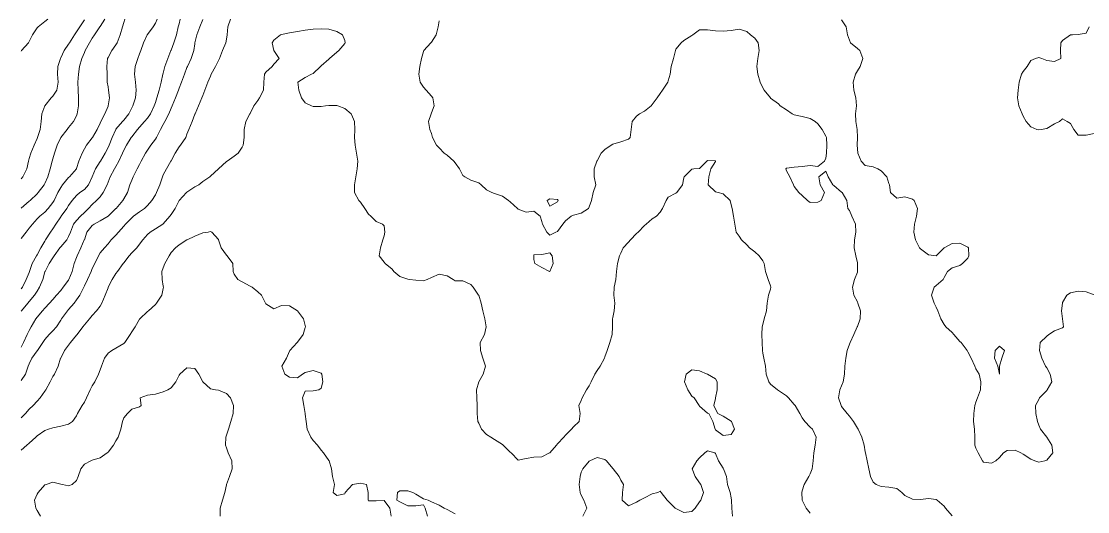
# Model space of a CAD drawing. Header units: centimetres. Extents: x 0 to 642158, y -847 to 649707.
# Drawn here: x 616968.3 to 617035.8, y 620212 to 620243.1 of the extents above; entities that cross this region are included whole.
import ezdxf

# ---------------------------------------------------------------- set-up
doc = ezdxf.new("R2010")
doc.units = ezdxf.units.CM
doc.header["$MEASUREMENT"] = 0
doc.layers.add('WAL_topographie 0.5', color=253, linetype='Continuous', lineweight=20)

msp = doc.modelspace()

# ---------------------------------------------------------------- linework, layer by layer
at = {"layer": 'WAL_topographie 0.5'}
for points in [[(616968.25, 620220.35), (616968.509, 620220.75), (616968.686, 620221.25), (616968.75, 620221.402), (616968.931, 620221.75), (616969.25, 620222.222), (616969.272, 620222.25), (616969.614, 620222.75), (616969.75, 620222.948), (616970.017, 620223.25), (616970.25, 620223.484), (616970.477, 620223.75), (616970.75, 620224.173), (616970.799, 620224.25), (616971.175, 620224.75), (616971.25, 620224.839), (616971.598, 620225.25), (616971.75, 620225.451), (616971.959, 620225.75), (616972.214, 620226.25), (616972.25, 620226.331), (616972.451, 620226.75), (616972.673, 620227.25), (616972.75, 620227.437), (616972.916, 620227.75), (616973.143, 620228.25), (616973.25, 620228.432), (616973.534, 620228.75), (616973.75, 620229.002), (616973.955, 620229.25), (616974.25, 620229.551), (616974.405, 620229.75), (616974.75, 620230.128), (616974.849, 620230.25), (616975.25, 620230.644), (616975.371, 620230.75), (616975.75, 620231.036), (616976.052, 620231.25), (616976.25, 620231.44), (616976.528, 620231.75), (616976.75, 620232.115), (616976.826, 620232.25), (616977.027, 620232.75), (616977.194, 620233.25), (616977.25, 620233.383), (616977.446, 620233.75), (616977.741, 620234.25), (616977.75, 620234.267), (616978.008, 620234.75), (616978.25, 620235.158), (616978.336, 620235.25), (616978.678, 620235.75), (616978.75, 620235.952), (616978.868, 620236.25), (616979.076, 620236.75), (616979.25, 620237.219), (616979.264, 620237.25), (616979.49, 620237.75), (616979.694, 620238.25), (616979.75, 620238.398), (616979.881, 620238.75), (616980.078, 620239.25), (616980.25, 620239.636), (616980.295, 620239.75), (616980.555, 620240.25), (616980.75, 620240.618), (616980.81, 620240.75), (616981.01, 620241.25), (616981.209, 620241.75), (616981.25, 620241.983), (616981.293, 620242.25), (616981.354, 620242.75), (616981.506, 620243.25)], [(616968.25, 620224.737), (616968.257, 620224.75), (616968.666, 620225.25), (616968.75, 620225.344), (616969.088, 620225.75), (616969.25, 620226.008), (616969.412, 620226.25), (616969.615, 620226.75), (616969.75, 620227.236), (616969.756, 620227.25), (616970.026, 620227.75), (616970.25, 620228.124), (616970.332, 620228.25), (616970.703, 620228.75), (616970.75, 620228.81), (616971.131, 620229.25), (616971.25, 620229.459), (616971.379, 620229.75), (616971.571, 620230.25), (616971.75, 620230.486), (616972.005, 620230.75), (616972.25, 620230.998), (616972.519, 620231.25), (616972.75, 620231.501), (616973.019, 620231.75), (616973.25, 620231.989), (616973.445, 620232.25), (616973.687, 620232.75), (616973.75, 620232.918), (616973.888, 620233.25), (616974.159, 620233.75), (616974.25, 620233.91), (616974.431, 620234.25), (616974.667, 620234.75), (616974.75, 620234.929), (616974.926, 620235.25), (616975.226, 620235.75), (616975.25, 620235.782), (616975.625, 620236.25), (616975.75, 620236.392), (616976.068, 620236.75), (616976.25, 620236.97), (616976.452, 620237.25), (616976.683, 620237.75), (616976.75, 620237.95), (616976.846, 620238.25), (616976.995, 620238.75), (616977.11, 620239.25), (616977.23, 620239.75), (616977.25, 620239.824), (616977.356, 620240.25), (616977.533, 620240.75), (616977.738, 620241.25), (616977.75, 620241.281), (616977.928, 620241.75), (616978.091, 620242.25), (616978.206, 620242.75), (616978.25, 620242.948), (616978.319, 620243.25)], [(616968.25, 620226.144), (616968.327, 620226.25), (616968.568, 620226.75), (616968.75, 620227.181), (616968.772, 620227.25), (616968.944, 620227.75), (616969.211, 620228.25), (616969.25, 620228.312), (616969.493, 620228.75), (616969.75, 620229.181), (616969.791, 620229.25), (616970.102, 620229.75), (616970.25, 620229.951), (616970.437, 620230.25), (616970.75, 620230.716), (616970.771, 620230.75), (616971.146, 620231.25), (616971.25, 620231.427), (616971.483, 620231.75), (616971.75, 620232.06), (616971.967, 620232.25), (616972.25, 620232.447), (616972.519, 620232.75), (616972.749, 620233.25), (616972.75, 620233.253), (616972.956, 620233.75), (616973.25, 620234.225), (616973.267, 620234.25), (616973.567, 620234.75), (616973.75, 620235.105), (616973.815, 620235.25), (616974.005, 620235.75), (616974.24, 620236.25), (616974.25, 620236.264), (616974.669, 620236.75), (616974.75, 620236.843), (616975.072, 620237.25), (616975.25, 620237.613), (616975.326, 620237.75), (616975.483, 620238.25), (616975.535, 620238.75), (616975.492, 620239.25), (616975.426, 620239.75), (616975.465, 620240.25), (616975.638, 620240.75), (616975.75, 620241.041), (616975.834, 620241.25), (616976, 620241.75), (616976.235, 620242.25), (616976.25, 620242.271), (616976.611, 620242.75), (616976.75, 620242.985), (616976.874, 620243.25)], [(616968.25, 620229.341), (616968.569, 620229.75), (616968.75, 620229.987), (616968.955, 620230.25), (616969.25, 620230.576), (616969.422, 620230.75), (616969.75, 620231.015), (616969.964, 620231.25), (616970.25, 620231.619), (616970.329, 620231.75), (616970.573, 620232.25), (616970.75, 620232.572), (616970.873, 620232.75), (616971.25, 620233.209), (616971.309, 620233.25), (616971.742, 620233.75), (616971.75, 620233.767), (616971.901, 620234.25), (616972.117, 620234.75), (616972.25, 620235.02), (616972.38, 620235.25), (616972.75, 620235.722), (616972.768, 620235.75), (616973.063, 620236.25), (616973.25, 620236.643), (616973.302, 620236.75), (616973.548, 620237.25), (616973.75, 620237.723), (616973.764, 620237.75), (616973.838, 620238.25), (616973.781, 620238.75), (616973.75, 620238.942), (616973.7, 620239.25), (616973.698, 620239.75), (616973.668, 620240.25), (616973.722, 620240.75), (616973.75, 620240.803), (616973.998, 620241.25), (616974.25, 620241.618), (616974.329, 620241.75), (616974.53, 620242.25), (616974.674, 620242.75), (616974.75, 620243.025), (616974.823, 620243.25)], [(616968.25, 620231.265), (616968.75, 620231.697), (616968.818, 620231.75), (616969.25, 620232.166), (616969.324, 620232.25), (616969.708, 620232.75), (616969.75, 620232.82), (616969.944, 620233.25), (616970.078, 620233.75), (616970.208, 620234.25), (616970.25, 620234.398), (616970.358, 620234.75), (616970.523, 620235.25), (616970.75, 620235.736), (616970.757, 620235.75), (616971.152, 620236.25), (616971.25, 620236.375), (616971.571, 620236.75), (616971.75, 620237.124), (616971.799, 620237.25), (616971.875, 620237.75), (616971.869, 620238.25), (616971.847, 620238.75), (616971.845, 620239.25), (616971.872, 620239.75), (616971.949, 620240.25), (616972.092, 620240.75), (616972.25, 620241.12), (616972.307, 620241.25), (616972.576, 620241.75), (616972.75, 620242.04), (616972.887, 620242.25), (616973.237, 620242.75), (616973.25, 620242.77), (616973.554, 620243.25)], [(616968.25, 620241.217), (616968.271, 620241.25), (616968.706, 620241.75), (616968.75, 620241.823), (616968.969, 620242.25), (616969.25, 620242.687), (616969.313, 620242.75), (616969.75, 620243.099), (616969.937, 620243.25)], [(616968.25, 620222.451), (616968.398, 620222.75), (616968.628, 620223.25), (616968.75, 620223.518), (616968.871, 620223.75), (616969.172, 620224.25), (616969.25, 620224.357), (616969.602, 620224.75), (616969.75, 620224.915), (616970.045, 620225.25), (616970.25, 620225.48), (616970.492, 620225.75), (616970.75, 620226.047), (616970.915, 620226.25), (616971.25, 620226.708), (616971.275, 620226.75), (616971.467, 620227.25), (616971.601, 620227.75), (616971.75, 620228.133), (616971.789, 620228.25), (616972.034, 620228.75), (616972.246, 620229.25), (616972.25, 620229.263), (616972.415, 620229.75), (616972.75, 620230.166), (616972.863, 620230.25), (616973.25, 620230.469), (616973.75, 620230.748), (616973.752, 620230.75), (616974.25, 620231.243), (616974.258, 620231.25), (616974.69, 620231.75), (616974.75, 620231.851), (616974.974, 620232.25), (616975.13, 620232.75), (616975.25, 620233.044), (616975.344, 620233.25), (616975.604, 620233.75), (616975.75, 620234.034), (616975.856, 620234.25), (616976.118, 620234.75), (616976.25, 620234.947), (616976.471, 620235.25), (616976.75, 620235.641), (616976.813, 620235.75), (616977.071, 620236.25), (616977.25, 620236.562), (616977.356, 620236.75), (616977.604, 620237.25), (616977.75, 620237.61), (616977.811, 620237.75), (616978.022, 620238.25), (616978.208, 620238.75), (616978.25, 620238.868), (616978.4, 620239.25), (616978.588, 620239.75), (616978.75, 620240.17), (616978.783, 620240.25), (616979.015, 620240.75), (616979.183, 620241.25), (616979.25, 620241.677), (616979.261, 620241.75), (616979.388, 620242.25), (616979.571, 620242.75), (616979.75, 620243.218)], [(616968.25, 620233.115), (616968.343, 620233.25), (616968.605, 620233.75), (616968.703, 620234.25), (616968.75, 620234.413), (616968.853, 620234.75), (616969.072, 620235.25), (616969.25, 620235.687), (616969.277, 620235.75), (616969.441, 620236.25), (616969.507, 620236.75), (616969.55, 620237.25), (616969.75, 620237.739), (616969.755, 620237.75), (616970.156, 620238.25), (616970.25, 620238.366), (616970.499, 620238.75), (616970.593, 620239.25), (616970.553, 620239.75), (616970.572, 620240.25), (616970.731, 620240.75), (616970.75, 620240.784), (616970.968, 620241.25), (616971.25, 620241.657), (616971.307, 620241.75), (616971.621, 620242.25), (616971.75, 620242.429), (616971.966, 620242.75), (616972.25, 620243.204)], [(616994.75, 620243.129), (616994.669, 620242.75), (616994.541, 620242.25), (616994.25, 620241.782), (616994.219, 620241.75), (616993.774, 620241.25), (616993.75, 620241.183), (616993.626, 620240.75), (616993.519, 620240.25), (616993.446, 620239.75), (616993.541, 620239.25), (616993.75, 620238.94), (616993.922, 620238.75), (616994.25, 620238.368), (616994.346, 620238.25), (616994.429, 620237.75), (616994.25, 620237.306), (616994.227, 620237.25), (616994.061, 620236.75), (616994.146, 620236.25), (616994.25, 620235.991), (616994.327, 620235.75), (616994.564, 620235.25), (616994.75, 620235.076), (616995.059, 620234.75), (616995.25, 620234.618), (616995.659, 620234.25), (616995.75, 620234.134), (616996.027, 620233.75), (616996.25, 620233.343), (616996.375, 620233.25), (616996.75, 620233.036), (616997.25, 620232.86), (616997.395, 620232.75), (616997.75, 620232.425), (616998.068, 620232.25), (616998.25, 620232.184), (616998.75, 620232.028), (616999.135, 620231.75), (616999.25, 620231.66), (616999.71, 620231.25), (616999.75, 620231.199), (617000.25, 620231), (617000.75, 620231.079), (617001.136, 620230.75), (617001.25, 620230.417), (617001.286, 620230.25), (617001.567, 620229.75), (617001.75, 620229.554), (617002.143, 620229.75), (617002.25, 620229.775), (617002.585, 620230.25), (617002.75, 620230.469), (617003.103, 620230.75), (617003.25, 620230.818), (617003.75, 620230.948), (617004.207, 620231.25), (617004.25, 620231.356), (617004.39, 620231.75), (617004.503, 620232.25), (617004.665, 620232.75), (617004.56, 620233.25), (617004.568, 620233.75), (617004.743, 620234.25), (617004.75, 620234.266), (617005.011, 620234.75), (617005.25, 620234.991), (617005.65, 620235.25), (617005.75, 620235.324), (617006.25, 620235.472), (617006.75, 620235.632), (617006.853, 620235.75), (617006.913, 620236.25), (617006.975, 620236.75), (617007.25, 620237.094), (617007.439, 620237.25), (617007.75, 620237.409), (617008.168, 620237.75), (617008.25, 620237.828), (617008.549, 620238.25), (617008.75, 620238.527), (617008.9, 620238.75), (617009.226, 620239.25), (617009.25, 620239.327), (617009.373, 620239.75), (617009.444, 620240.25), (617009.588, 620240.75), (617009.712, 620241.25), (617009.75, 620241.33), (617010.072, 620241.75), (617010.25, 620241.88), (617010.75, 620242.211), (617010.819, 620242.25), (617011.25, 620242.556), (617011.75, 620242.574), (617012.25, 620242.505), (617012.75, 620242.47), (617013.25, 620242.522), (617013.75, 620242.607), (617014.25, 620242.452), (617014.474, 620242.25), (617014.75, 620242.036), (617014.953, 620241.75), (617015.015, 620241.25), (617014.929, 620240.75), (617014.873, 620240.25), (617014.939, 620239.75), (617015.091, 620239.25), (617015.25, 620238.895), (617015.348, 620238.75), (617015.74, 620238.25), (617015.75, 620238.244), (617016.25, 620237.865), (617016.364, 620237.75), (617016.75, 620237.485), (617017.113, 620237.25), (617017.25, 620237.172), (617017.75, 620237.063), (617018.25, 620236.952), (617018.571, 620236.75), (617018.75, 620236.612), (617019.025, 620236.25), (617019.25, 620235.824), (617019.282, 620235.75), (617019.319, 620235.25), (617019.288, 620234.75), (617019.25, 620234.427), (617019.159, 620234.25), (617018.75, 620233.912), (617018.25, 620233.964), (617017.75, 620233.893), (617017.25, 620233.858), (617016.75, 620233.791), (617016.708, 620233.75), (617016.75, 620233.625), (617016.959, 620233.25), (617017.191, 620232.75), (617017.25, 620232.635), (617017.544, 620232.25), (617017.75, 620232.069), (617018.093, 620231.75), (617018.25, 620231.619), (617018.75, 620231.635), (617018.957, 620231.75), (617019.173, 620232.25), (617018.879, 620232.75), (617018.815, 620233.25), (617019.25, 620233.607), (617019.399, 620233.25), (617019.683, 620232.75), (617019.75, 620232.693), (617020.25, 620232.282), (617020.281, 620232.25), (617020.574, 620231.75), (617020.642, 620231.25), (617020.75, 620231.105), (617020.886, 620230.75), (617021.126, 620230.25), (617021.142, 620229.75), (617021.056, 620229.25), (617021.046, 620228.75), (617021.145, 620228.25), (617021.25, 620227.806), (617021.262, 620227.75), (617021.259, 620227.25), (617021.25, 620227.215), (617021.073, 620226.75), (617020.937, 620226.25), (617021.033, 620225.75), (617021.25, 620225.316), (617021.277, 620225.25), (617021.436, 620224.75), (617021.422, 620224.25), (617021.25, 620223.768), (617021.242, 620223.75), (617021.033, 620223.25), (617020.79, 620222.75), (617020.75, 620222.643), (617020.608, 620222.25), (617020.507, 620221.75), (617020.457, 620221.25), (617020.441, 620220.75), (617020.351, 620220.25), (617020.25, 620220), (617020.146, 620219.75), (617020.058, 620219.25), (617020.213, 620218.75), (617020.25, 620218.699), (617020.6, 620218.25), (617020.75, 620218.087), (617021.004, 620217.75), (617021.25, 620217.327), (617021.299, 620217.25), (617021.528, 620216.75), (617021.683, 620216.25), (617021.75, 620215.815), (617021.769, 620215.75), (617021.86, 620215.25), (617021.968, 620214.75), (617022.083, 620214.25), (617022.25, 620213.903), (617022.44, 620213.75), (617022.75, 620213.612), (617023.25, 620213.572), (617023.75, 620213.496), (617024.061, 620213.25), (617024.25, 620213.061), (617024.75, 620212.814), (617025.25, 620212.799), (617025.75, 620212.87), (617026.25, 620212.797), (617026.301, 620212.75), (617026.75, 620212.371), (617026.837, 620212.25), (617027.25, 620211.772)], [(617020.25, 620243.2), (617020.537, 620242.75), (617020.629, 620242.25), (617020.75, 620241.902), (617020.812, 620241.75), (617021.25, 620241.39), (617021.403, 620241.25), (617021.599, 620240.75), (617021.426, 620240.25), (617021.25, 620239.975), (617021.13, 620239.75), (617020.99, 620239.25), (617021.031, 620238.75), (617021.142, 620238.25), (617021.185, 620237.75), (617021.136, 620237.25), (617021.16, 620236.75), (617021.233, 620236.25), (617021.245, 620235.75), (617021.238, 620235.25), (617021.25, 620235.023), (617021.28, 620234.75), (617021.486, 620234.25), (617021.75, 620233.977), (617022.25, 620233.876), (617022.545, 620233.75), (617022.75, 620233.636), (617023.105, 620233.25), (617023.25, 620232.827), (617023.293, 620232.75), (617023.345, 620232.25), (617023.75, 620231.903), (617024.25, 620231.978), (617024.75, 620231.838), (617024.848, 620231.75), (617025.055, 620231.25), (617024.996, 620230.75), (617024.879, 620230.25), (617024.817, 620229.75), (617024.938, 620229.25), (617025.182, 620228.75), (617025.25, 620228.687), (617025.75, 620228.307), (617026.25, 620228.25), (617026.75, 620228.75), (617026.75, 620228.75), (617027.25, 620229.033), (617027.75, 620229.047), (617028.25, 620228.796), (617028.295, 620228.75), (617028.321, 620228.25), (617028.25, 620228.083), (617027.917, 620227.75), (617027.75, 620227.625), (617027.25, 620227.49), (617026.969, 620227.25), (617026.75, 620226.859), (617026.681, 620226.75), (617026.25, 620226.353), (617026.107, 620226.25), (617025.948, 620225.75), (617026.123, 620225.25), (617026.25, 620224.982), (617026.342, 620224.75), (617026.528, 620224.25), (617026.75, 620223.9), (617026.857, 620223.75), (617027.25, 620223.378), (617027.354, 620223.25), (617027.75, 620222.821), (617027.821, 620222.75), (617028.206, 620222.25), (617028.25, 620222.152), (617028.464, 620221.75), (617028.699, 620221.25), (617028.75, 620221.077), (617028.968, 620220.75), (617029.071, 620220.25), (617029.053, 620219.75), (617028.856, 620219.25), (617028.75, 620218.962), (617028.697, 620218.75), (617028.623, 620218.25), (617028.614, 620217.75), (617028.681, 620217.25), (617028.686, 620216.75), (617028.695, 620216.25), (617028.75, 620216.06), (617028.896, 620215.75), (617029.179, 620215.25), (617029.25, 620215.17), (617029.75, 620215.094), (617030.016, 620215.25), (617030.25, 620215.454), (617030.517, 620215.75), (617030.75, 620215.909), (617031.25, 620215.929), (617031.599, 620215.75), (617031.75, 620215.666), (617032.25, 620215.353), (617032.5, 620215.25), (617032.75, 620215.163), (617033.131, 620215.25), (617033.25, 620215.292), (617033.643, 620215.75), (617033.573, 620216.25), (617033.25, 620216.75), (617033.25, 620216.75), (617032.858, 620217.25), (617032.75, 620217.514), (617032.658, 620217.75), (617032.562, 620218.25), (617032.536, 620218.75), (617032.75, 620219.139), (617032.799, 620219.25), (617033.25, 620219.716), (617033.282, 620219.75), (617033.577, 620220.25), (617033.472, 620220.75), (617033.25, 620221.141), (617033.179, 620221.25), (617032.936, 620221.75), (617032.801, 620222.25), (617032.833, 620222.75), (617033.25, 620223.15), (617033.389, 620223.25), (617033.75, 620223.478), (617034.25, 620223.681), (617034.32, 620223.75), (617034.25, 620224.25), (617034.25, 620224.25), (617034.185, 620224.75), (617034.239, 620225.25), (617034.25, 620225.283), (617034.529, 620225.75), (617034.75, 620225.895), (617035.25, 620226.002), (617035.75, 620225.965), (617036.25, 620225.771)], [(617035.939, 620242.75), (617035.75, 620242.363), (617035.25, 620242.276), (617034.875, 620242.25), (617034.75, 620242.238), (617034.25, 620241.88), (617034.148, 620241.75), (617034.114, 620241.25), (617034.139, 620240.75), (617033.75, 620240.563), (617033.25, 620240.628), (617032.95, 620240.75), (617032.75, 620240.808), (617032.54, 620240.75), (617032.25, 620240.613), (617032.012, 620240.25), (617031.75, 620239.917), (617031.657, 620239.75), (617031.506, 620239.25), (617031.437, 620238.75), (617031.402, 620238.25), (617031.49, 620237.75), (617031.685, 620237.25), (617031.75, 620237.083), (617031.937, 620236.75), (617032.25, 620236.409), (617032.618, 620236.25), (617032.75, 620236.221), (617032.897, 620236.25), (617033.25, 620236.316), (617033.75, 620236.597), (617034.061, 620236.75), (617034.25, 620236.921), (617034.554, 620236.75), (617034.75, 620236.632), (617034.963, 620236.25), (617035.25, 620235.895), (617035.75, 620235.881), (617036.25, 620236)], [(616968.25, 620217.965), (616968.516, 620218.25), (616968.75, 620218.516), (616969, 620218.75), (616969.25, 620219.041), (616969.454, 620219.25), (616969.75, 620219.659), (616969.806, 620219.75), (616970.081, 620220.25), (616970.25, 620220.596), (616970.352, 620220.75), (616970.583, 620221.25), (616970.747, 620221.75), (616970.75, 620221.755), (616970.999, 620222.25), (616971.25, 620222.583), (616971.38, 620222.75), (616971.75, 620223.203), (616971.787, 620223.25), (616972.158, 620223.75), (616972.25, 620223.87), (616972.567, 620224.25), (616972.75, 620224.465), (616973.014, 620224.75), (616973.25, 620225.061), (616973.366, 620225.25), (616973.577, 620225.75), (616973.75, 620226.211), (616973.768, 620226.25), (616974.017, 620226.75), (616974.25, 620227.113), (616974.349, 620227.25), (616974.708, 620227.75), (616974.75, 620227.807), (616975.091, 620228.25), (616975.25, 620228.432), (616975.58, 620228.75), (616975.75, 620228.982), (616975.952, 620229.25), (616976.25, 620229.602), (616976.429, 620229.75), (616976.75, 620229.947), (616977.217, 620230.25), (616977.25, 620230.274), (616977.674, 620230.75), (616977.75, 620230.868), (616977.999, 620231.25), (616978.25, 620231.745), (616978.253, 620231.75), (616978.716, 620232.25), (616978.75, 620232.281), (616979.25, 620232.611), (616979.497, 620232.75), (616979.75, 620232.949), (616980.199, 620233.25), (616980.25, 620233.294), (616980.75, 620233.75), (616980.75, 620233.75), (616981.25, 620234.213), (616981.304, 620234.25), (616981.75, 620234.565), (616981.99, 620234.75), (616982.25, 620235.132), (616982.319, 620235.25), (616982.386, 620235.75), (616982.373, 620236.25), (616982.475, 620236.75), (616982.74, 620237.25), (616982.75, 620237.268), (616982.987, 620237.75), (616983.25, 620238.076), (616983.36, 620238.25), (616983.602, 620238.75), (616983.616, 620239.25), (616983.66, 620239.75), (616983.75, 620239.889), (616984.148, 620240.25), (616984.25, 620240.385), (616984.588, 620240.75), (616984.25, 620241.25), (616984.25, 620241.25), (616984.157, 620241.75), (616984.25, 620241.905), (616984.689, 620242.25), (616984.75, 620242.279), (616985.25, 620242.373), (616985.75, 620242.463), (616986.25, 620242.551), (616986.75, 620242.615), (616987.25, 620242.625), (616987.75, 620242.599), (616988.25, 620242.468), (616988.603, 620242.25), (616988.75, 620241.893), (616988.78, 620241.75), (616988.75, 620241.707), (616988.379, 620241.25), (616988.25, 620241.156), (616987.786, 620240.75), (616987.75, 620240.711), (616987.25, 620240.282), (616987.208, 620240.25), (616986.75, 620239.806), (616986.641, 620239.75), (616986.25, 620239.542), (616985.79, 620239.25), (616985.839, 620238.75), (616986.023, 620238.25), (616986.25, 620237.934), (616986.642, 620237.75), (616986.75, 620237.712), (616987.25, 620237.71), (616987.542, 620237.75), (616987.75, 620237.777), (616988.25, 620237.766), (616988.31, 620237.75), (616988.75, 620237.578), (616989.162, 620237.25), (616989.25, 620237.054), (616989.363, 620236.75), (616989.396, 620236.25), (616989.365, 620235.75), (616989.408, 620235.25), (616989.508, 620234.75), (616989.593, 620234.25), (616989.549, 620233.75), (616989.449, 620233.25), (616989.376, 620232.75), (616989.382, 620232.25), (616989.642, 620231.75), (616989.75, 620231.635), (616990.026, 620231.25), (616990.25, 620230.877), (616990.409, 620230.75), (616990.75, 620230.409), (616991.156, 620230.25), (616991.25, 620230.135), (616991.299, 620229.75), (616991.25, 620229.512), (616991.168, 620229.25), (616991.017, 620228.75), (616990.944, 620228.25), (616991.25, 620227.833), (616991.315, 620227.75), (616991.75, 620227.393), (616991.864, 620227.25), (616992.25, 620226.932), (616992.75, 620226.764), (616992.865, 620226.75), (616993.25, 620226.707), (616993.75, 620226.653), (616993.977, 620226.75), (616994.25, 620226.864), (616994.75, 620227.081), (616995.25, 620226.969), (616995.618, 620226.75), (616995.75, 620226.665), (616996.25, 620226.647), (616996.75, 620226.428), (616996.905, 620226.25), (616997.242, 620225.75), (616997.25, 620225.738), (616997.404, 620225.25), (616997.517, 620224.75), (616997.624, 620224.25), (616997.719, 620223.75), (616997.604, 620223.25), (616997.346, 620222.75), (616997.359, 620222.25), (616997.506, 620221.75), (616997.676, 620221.25), (616997.519, 620220.75), (616997.25, 620220.25), (616997.25, 620220.25), (616997.105, 620219.75), (616997.119, 620219.25), (616997.143, 620218.75), (616997.147, 620218.25), (616997.195, 620217.75), (616997.25, 620217.627), (616997.427, 620217.25), (616997.75, 620216.927), (616998.01, 620216.75), (616998.25, 620216.595), (616998.75, 620216.286), (616998.805, 620216.25), (616999.25, 620215.8), (616999.31, 620215.75), (616999.75, 620215.292), (617000.25, 620215.39), (617000.75, 620215.487), (617001.25, 620215.505), (617001.741, 620215.75), (617001.75, 620215.755), (617002.182, 620216.25), (617002.25, 620216.319), (617002.647, 620216.75), (617002.75, 620216.872), (617003.128, 620217.25), (617003.25, 620217.412), (617003.612, 620217.75), (617003.667, 620218.25), (617003.599, 620218.75), (617003.75, 620219.074), (617003.795, 620219.25), (617004.087, 620219.75), (617004.25, 620219.994), (617004.366, 620220.25), (617004.614, 620220.75), (617004.75, 620220.968), (617004.953, 620221.25), (617005.224, 620221.75), (617005.25, 620221.847), (617005.387, 620222.25), (617005.547, 620222.75), (617005.695, 620223.25), (617005.731, 620223.75), (617005.73, 620224.25), (617005.75, 620224.336), (617005.84, 620224.75), (617005.883, 620225.25), (617005.814, 620225.75), (617005.827, 620226.25), (617005.944, 620226.75), (617005.985, 620227.25), (617006.033, 620227.75), (617006.176, 620228.25), (617006.25, 620228.412), (617006.401, 620228.75), (617006.75, 620229.104), (617006.859, 620229.25), (617007.25, 620229.663), (617007.344, 620229.75), (617007.75, 620230.174), (617007.859, 620230.25), (617008.25, 620230.592), (617008.517, 620230.75), (617008.75, 620231.013), (617008.891, 620231.25), (617009.123, 620231.75), (617009.25, 620231.95), (617009.75, 620232.218), (617009.796, 620232.25), (617010.155, 620232.75), (617010.25, 620233.187), (617010.273, 620233.25), (617010.75, 620233.738), (617010.875, 620233.75), (617011.25, 620233.783), (617011.706, 620234.25), (617011.75, 620234.274), (617012.25, 620234.264), (617012.258, 620234.25), (617012.25, 620234.21), (617011.955, 620233.75), (617011.84, 620233.25), (617011.781, 620232.75), (617012.25, 620232.302), (617012.417, 620232.25), (617012.75, 620232.181), (617013.191, 620231.75), (617013.25, 620231.472), (617013.321, 620231.25), (617013.404, 620230.75), (617013.482, 620230.25), (617013.572, 620229.75), (617013.75, 620229.494), (617013.901, 620229.25), (617014.25, 620228.931), (617014.417, 620228.75), (617014.75, 620228.493), (617015.032, 620228.25), (617015.25, 620227.922), (617015.336, 620227.75), (617015.418, 620227.25), (617015.603, 620226.75), (617015.75, 620226.341), (617015.769, 620226.25), (617015.75, 620226.139), (617015.62, 620225.75), (617015.531, 620225.25), (617015.492, 620224.75), (617015.339, 620224.25), (617015.25, 620223.895), (617015.209, 620223.75), (617015.199, 620223.25), (617015.207, 620222.75), (617015.225, 620222.25), (617015.25, 620222.083), (617015.326, 620221.75), (617015.425, 620221.25), (617015.471, 620220.75), (617015.633, 620220.25), (617015.75, 620220.102), (617016.193, 620219.75), (617016.25, 620219.709), (617016.75, 620219.378), (617016.875, 620219.25), (617017.25, 620218.827), (617017.299, 620218.75), (617017.6, 620218.25), (617017.75, 620217.979), (617017.921, 620217.75), (617018.25, 620217.39), (617018.402, 620217.25), (617018.633, 620216.75), (617018.571, 620216.25), (617018.485, 620215.75), (617018.442, 620215.25), (617018.372, 620214.75), (617018.25, 620214.421), (617018.172, 620214.25), (617017.881, 620213.75), (617017.75, 620213.353), (617017.722, 620213.25), (617017.75, 620212.75), (617017.75, 620212.75), (617018.009, 620212.25), (617018.25, 620211.929)], [(617002.282, 620231.75), (617002.25, 620231.661), (617001.75, 620231.383), (617001.578, 620231.75), (617001.75, 620231.846), (617002.25, 620231.803), (617002.282, 620231.75)], [(616968.25, 620215.93), (616968.61, 620216.25), (616968.75, 620216.376), (616969.178, 620216.75), (616969.25, 620216.828), (616969.75, 620217.161), (616969.983, 620217.25), (616970.25, 620217.335), (616970.75, 620217.44), (616971.25, 620217.577), (616971.507, 620217.75), (616971.75, 620218.11), (616971.825, 620218.25), (616972.107, 620218.75), (616972.25, 620218.968), (616972.385, 620219.25), (616972.618, 620219.75), (616972.75, 620220), (616972.912, 620220.25), (616973.153, 620220.75), (616973.25, 620221.018), (616973.338, 620221.25), (616973.53, 620221.75), (616973.75, 620222.073), (616973.982, 620222.25), (616974.25, 620222.398), (616974.75, 620222.686), (616974.807, 620222.75), (616975.144, 620223.25), (616975.25, 620223.429), (616975.465, 620223.75), (616975.75, 620224.226), (616975.77, 620224.25), (616976.25, 620224.707), (616976.312, 620224.75), (616976.75, 620225.166), (616976.825, 620225.25), (616977.153, 620225.75), (616977.25, 620226.178), (616977.26, 620226.25), (616977.25, 620226.313), (616977.188, 620226.75), (616977.164, 620227.25), (616977.25, 620227.475), (616977.349, 620227.75), (616977.62, 620228.25), (616977.75, 620228.447), (616978.037, 620228.75), (616978.25, 620228.948), (616978.75, 620229.247), (616978.757, 620229.25), (616979.25, 620229.496), (616979.75, 620229.698), (616980.1, 620229.75), (616980.25, 620229.788), (616980.323, 620229.75), (616980.75, 620229.277), (616980.758, 620229.25), (616980.923, 620228.75), (616981.25, 620228.291), (616981.301, 620228.25), (616981.656, 620227.75), (616981.685, 620227.25), (616981.75, 620227.077), (616981.972, 620226.75), (616982.25, 620226.585), (616982.75, 620226.329), (616982.877, 620226.25), (616983.25, 620225.961), (616983.478, 620225.75), (616983.731, 620225.25), (616983.75, 620225.206), (616984.25, 620224.885), (616984.75, 620225.087), (616985.25, 620225.075), (616985.75, 620224.75), (616985.75, 620224.75), (616986.13, 620224.25), (616986.25, 620223.821), (616986.257, 620223.75), (616986.25, 620223.708), (616986.125, 620223.25), (616985.75, 620222.765), (616985.729, 620222.75), (616985.272, 620222.25), (616985.25, 620222.208), (616985.057, 620221.75), (616984.777, 620221.25), (616984.95, 620220.75), (616985.25, 620220.544), (616985.75, 620220.5), (616986.083, 620220.75), (616986.25, 620220.843), (616986.75, 620220.968), (616987.25, 620220.811), (616987.304, 620220.75), (616987.375, 620220.25), (616987.25, 620219.85), (616987.107, 620219.75), (616986.75, 620219.675), (616986.25, 620219.673), (616986.087, 620219.25), (616986.159, 620218.75), (616986.245, 620218.25), (616986.25, 620218.206), (616986.303, 620217.75), (616986.38, 620217.25), (616986.597, 620216.75), (616986.75, 620216.537), (616987.02, 620216.25), (616987.25, 620215.932), (616987.4, 620215.75), (616987.75, 620215.261), (616987.759, 620215.25), (616987.918, 620214.75), (616987.986, 620214.25), (616988.096, 620213.75), (616988.025, 620213.25), (616988.25, 620213.054), (616988.75, 620213.15), (616988.785, 620213.25), (616989.25, 620213.75), (616989.25, 620213.75), (616989.75, 620213.836), (616990.135, 620213.75), (616990.232, 620213.25), (616990.23, 620212.75), (616990.25, 620212.722), (616990.75, 620212.715), (616991.25, 620212.733), (616991.618, 620212.25), (616991.694, 620211.75)], [(617001.75, 620227.239), (617001.757, 620227.25), (617001.971, 620227.75), (617001.911, 620228.25), (617001.75, 620228.422), (617001.25, 620228.331), (617000.75, 620228.306), (617000.731, 620228.25), (617000.75, 620228), (617000.804, 620227.75), (617001.25, 620227.5), (617001.731, 620227.25), (617001.75, 620227.239)], [(617030.25, 620220.75), (617030.25, 620220.75), (617030.25, 620220.75), (617030.15, 620221.25), (617029.929, 620221.75), (617029.981, 620222.25), (617030.25, 620222.519), (617030.583, 620222.25), (617030.405, 620221.75), (617030.266, 620221.25), (617030.25, 620220.75)], [(616969.474, 620211.75), (616969.25, 620212.106), (616969.176, 620212.25), (616969.082, 620212.75), (616969.25, 620213.127), (616969.314, 620213.25), (616969.75, 620213.718), (616969.825, 620213.75), (616970.25, 620213.906), (616970.75, 620213.779), (616970.87, 620213.75), (616971.25, 620213.659), (616971.487, 620213.75), (616971.75, 620213.994), (616971.852, 620214.25), (616972.029, 620214.75), (616972.25, 620215.028), (616972.667, 620215.25), (616972.75, 620215.286), (616973.25, 620215.432), (616973.693, 620215.75), (616973.75, 620215.791), (616974.106, 620216.25), (616974.25, 620216.524), (616974.388, 620216.75), (616974.565, 620217.25), (616974.66, 620217.75), (616974.75, 620217.977), (616974.981, 620218.25), (616975.25, 620218.519), (616975.75, 620218.679), (616975.855, 620218.75), (616975.796, 620219.25), (616976.25, 620219.417), (616976.75, 620219.478), (616977.25, 620219.632), (616977.536, 620219.75), (616977.75, 620219.873), (616978.045, 620220.25), (616978.25, 620220.671), (616978.305, 620220.75), (616978.75, 620221.145), (616979.25, 620221.098), (616979.507, 620220.75), (616979.75, 620220.263), (616979.758, 620220.25), (616980.25, 620219.81), (616980.558, 620219.75), (616980.75, 620219.72), (616981.25, 620219.509), (616981.523, 620219.25), (616981.71, 620218.75), (616981.684, 620218.25), (616981.533, 620217.75), (616981.379, 620217.25), (616981.25, 620216.88), (616981.207, 620216.75), (616981.189, 620216.25), (616981.25, 620216.063), (616981.359, 620215.75), (616981.601, 620215.25), (616981.627, 620214.75), (616981.444, 620214.25), (616981.256, 620213.75), (616981.25, 620213.724), (616981.147, 620213.25), (616980.998, 620212.75), (616980.867, 620212.25), (616980.859, 620211.75)], [(617013.455, 620217.25), (617013.25, 620216.921), (617012.75, 620216.845), (617012.25, 620217.207), (617012.229, 620217.25), (617012.081, 620217.75), (617011.833, 620218.25), (617011.75, 620218.28), (617011.25, 620218.709), (617011.218, 620218.75), (617010.908, 620219.25), (617010.75, 620219.349), (617010.505, 620219.75), (617010.286, 620220.25), (617010.396, 620220.75), (617010.75, 620221.011), (617011.25, 620220.943), (617011.725, 620220.75), (617011.75, 620220.732), (617012.25, 620220.437), (617012.363, 620220.25), (617012.351, 620219.75), (617012.255, 620219.25), (617012.25, 620219.194), (617012.147, 620218.75), (617012.25, 620218.528), (617012.401, 620218.25), (617012.75, 620218.073), (617013.25, 620217.762), (617013.261, 620217.75), (617013.455, 620217.25)], [(617003.841, 620211.75), (617004.091, 620212.25), (617003.914, 620212.75), (617003.75, 620213.067), (617003.683, 620213.25), (617003.618, 620213.75), (617003.673, 620214.25), (617003.75, 620214.523), (617003.836, 620214.75), (617004.25, 620215.23), (617004.291, 620215.25), (617004.75, 620215.45), (617005.25, 620215.327), (617005.348, 620215.25), (617005.75, 620214.769), (617005.765, 620214.75), (617006.149, 620214.25), (617006.25, 620214.028), (617006.426, 620213.75), (617006.363, 620213.25), (617006.341, 620212.75), (617006.75, 620212.404), (617007.25, 620212.628), (617007.463, 620212.75), (617007.75, 620212.909), (617008.25, 620213.154), (617008.6, 620213.25), (617008.75, 620213.333), (617008.813, 620213.25), (617009.194, 620212.75), (617009.25, 620212.693), (617009.702, 620212.25), (617009.75, 620212.225), (617010.25, 620211.98), (617010.75, 620212.033), (617010.964, 620212.25), (617011.25, 620212.656), (617011.32, 620212.75), (617011.5, 620213.25), (617011.323, 620213.75), (617011.25, 620213.862), (617010.963, 620214.25), (617010.771, 620214.75), (617011.071, 620215.25), (617011.25, 620215.431), (617011.578, 620215.75), (617011.75, 620215.885), (617012.21, 620215.75), (617012.25, 620215.721), (617012.437, 620215.25), (617012.75, 620214.776), (617012.769, 620214.75), (617012.95, 620214.25), (617013.006, 620213.75), (617013.175, 620213.25), (617013.25, 620212.906), (617013.278, 620212.75), (617013.292, 620212.25), (617013.34, 620211.75)], [(616993.995, 620211.75), (616993.846, 620212.25), (616993.75, 620212.458), (616993.25, 620212.406), (616992.75, 620212.4), (616992.25, 620212.644), (616992.056, 620212.75), (616992.107, 620213.25), (616992.25, 620213.357), (616992.75, 620213.352), (616993.066, 620213.25), (616993.25, 620213.129), (616993.75, 620212.831), (616994.042, 620212.75), (616994.25, 620212.654), (616994.75, 620212.44), (616995.064, 620212.25), (616995.25, 620212.158), (616995.75, 620211.892)]]:
    msp.add_lwpolyline(points, dxfattribs=at)

doc.saveas('drawing.dxf')
